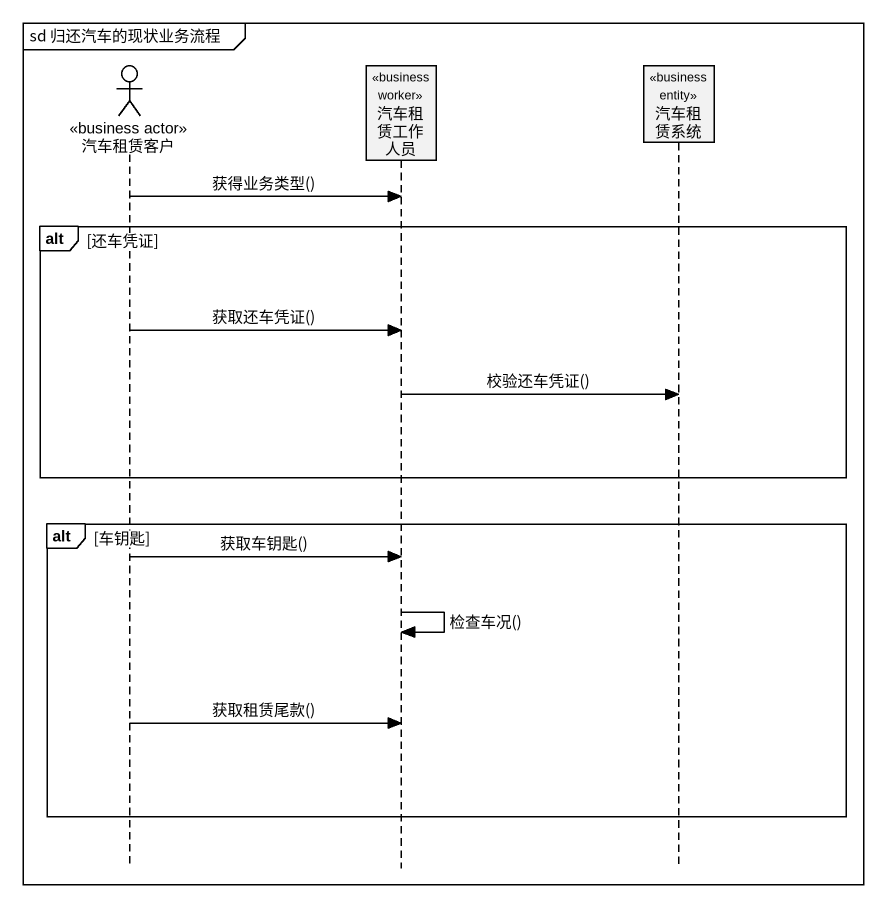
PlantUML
@startuml
mainframe sd 归还汽车的现状业务流程
hide footbox
actor 汽车租赁客户 <<business actor>>
participant 汽车租赁工作人员 <<business worker>>
participant 汽车租赁系统 <<business entity>>

汽车租赁客户 -> 汽车租赁工作人员 : 获得业务类型()
alt 还车凭证
  汽车租赁客户 -> 汽车租赁工作人员 : 获取还车凭证()
  汽车租赁工作人员 -> 汽车租赁系统 : 校验还车凭证()
end
alt 车钥匙
  汽车租赁客户 -> 汽车租赁工作人员 : 获取车钥匙()
  汽车租赁工作人员 -> 汽车租赁工作人员 : 检查车况()
  汽车租赁客户 -> 汽车租赁工作人员 : 获取租赁尾款()
end
@enduml
